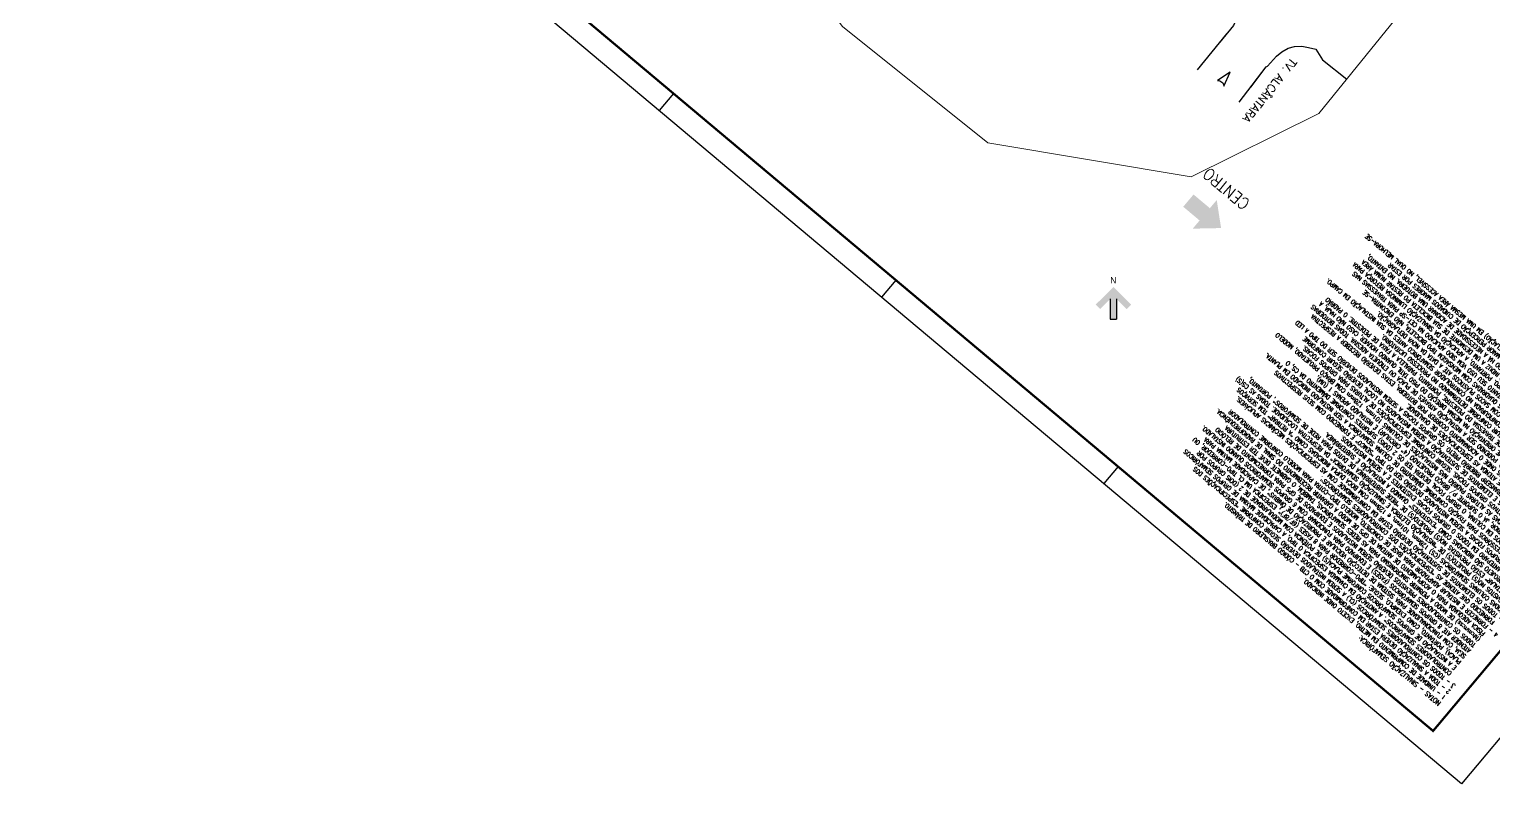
# Model space of a CAD drawing. Extents: x 207448 to 207705, y 7657586 to 7657835.
# Drawn here: x 207448.2 to 207612.9, y 7657585.6 to 7657670.5 of the extents above; entities that cross this region are included whole.
import ezdxf
from ezdxf.enums import TextEntityAlignment as Align

# ---------------------------------------------------------------- set-up
doc = ezdxf.new("R2010")
doc.units = 0
doc.linetypes.add('PHANTOM4', pattern=[15.875, 7.9375, -1.5875, 1.5875, -1.5875, 1.5875, -1.5875])
doc.layers.get('Defpoints').update_dxf_attribs({"color": 253, "lineweight": 0})
for name, color, linetype, lineweight, true_color in [('01_Xref Topografia 050 AS nov 17_17$0$Guia-Linha', 7, 'PHANTOM4', 25, 0x000000), ('01_Xref Topografia 050 AS nov 17_17$0$Guia_Rebaixada-Linha', 7, 'PHANTOM4', 25, 0x000000), ('PROJETO', 7, 'PHANTOM4', 25, 0x000000)]:
    doc.layers.add(name, color=color, linetype=linetype, lineweight=lineweight, true_color=true_color)
for name, color, linetype in [('A-FORMATO', 8, 'Continuous'), ('BAS_0250Logradouro', 1, 'Continuous'), ('BAS_0250MaodeDirecao', 13, 'Continuous'), ('F-norte', 1, 'Continuous'), ('FOLHA', 7, 'Continuous'), ('FRM-P02', 2, 'Continuous')]:
    doc.layers.add(name, color=color, linetype=linetype)
doc.styles.add('ARIAL', font='arial.ttf')
doc.styles.add('ROMANC', font='romanc__.ttf')
doc.styles.add('ROMANS', font='romans', dxfattribs={"height": 0.85})
doc.styles.add('STYLE3', font='arial.ttf')
doc.styles.add('TZ_PGT_R080', font='romans.shx', dxfattribs={"width": 0.8})
doc.styles.add('TZ_PGT_R090', font='romans.shx', dxfattribs={"width": 0.9})
doc.styles.add('TZ_ROMANS', font='romans.shx')

# ---------------------------------------------------------------- blocks, each defined once
blk = doc.blocks.new('NORTE')
at = {"layer": 'F-norte'}
blk.add_hatch(color=256, dxfattribs=at).paths.add_polyline_path([(30.6, 54.1), (48.8, 35.8), (56.8, 43.8), (25, 75.6), (-6.9, 43.8), (1.1, 35.8), (19.3, 54.1), (19.3, 17.6), (30.6, 17.6)])
for p, q in [((19.3, 54.1), (19.3, 17.6)), ((30.6, 54.1), (30.6, 17.6)), ((19.3, 17.6), (30.6, 17.6))]:
    blk.add_line(p, q, dxfattribs=at)
at = {"layer": 'F-norte', "style": 'ARIAL'}
blk.add_text('N', height=11.1, dxfattribs=at).set_placement((19.2, 82.2))
blk = doc.blocks.new('PP-XYZ.000-9A00-001_A')
at = {"layer": 'FOLHA', "color": 1}
for p, q in [((0, 0), (0, 594)), ((210, 584), (210, 594)), ((340.5, 584), (340.5, 594)), ((471, 584), (471, 594))]:
    blk.add_line(p, q, dxfattribs=at)
blk.add_lwpolyline([(0, 594), (841, 594)], dxfattribs=at)
at = {"layer": 'FOLHA', "color": 2, "const_width": 1}
blk.add_lwpolyline([(831, 584), (25, 584), (25, 10), (831, 10), (831, 584)], dxfattribs=at)
at = {"color": 2, "linetype": 'ByBlock', "lineweight": 0}
for tag, p, style in [('0000/00', (660.13, 145.89), 'ROMANC'), ('LOCAL', (692.24, 145.89), 'ROMANS'), ('DE-0000/00-000-000-000', (781.56, 136.5), 'ROMANC'), ('CREA', (790.19, 125.89), 'ROMANC')]:
    blk.add_attdef(tag, p, '', height=2, dxfattribs=dict(at, style=style))
at = {"color": 2, "linetype": 'ByBlock', "lineweight": 0, "style": 'ROMANS'}
blk.add_attdef('PROJETO', text='', height=3, dxfattribs=at).set_placement((718.82, 137.97), align=Align.MIDDLE_CENTER)
at = {"color": 2, "linetype": 'ByBlock', "lineweight": 0, "style": 'ROMANC'}
blk.add_attdef('RESPONSÁVEL_TÉCNICO', text='', height=2, dxfattribs=at).set_placement((738.09, 126.07), align=Align.TOP_CENTER)
at = {"color": 2, "style": 'ROMANS', "width": 0.9}
for tag, p in [('ASSUNTO1', (658.49, 53.87)), ('ASSUNTO2', (658.49, 50.37)), ('ASSUNTO3', (658.49, 46.87))]:
    blk.add_attdef(tag, text='', height=2, dxfattribs=at).set_placement(p, align=Align.TOP_LEFT)
at = {"color": 2, "style": 'STYLE3'}
blk.add_attdef('FOLHA', text='', height=4, dxfattribs=at).set_placement((815.01, 20.08), align=Align.MIDDLE_CENTER)
at = {"layer": 'A-FORMATO', "color": 2, "lineweight": -3, "style": 'ARIAL'}
for tag, p in [('NDOCUMENTO', (473.43, 36.15)), ('DESCRICAO3', (534.26, 36.15)), ('NDOCUMENTO', (473.43, 30.07)), ('NDOCUMENTO', (473.43, 23.99)), ('DESCRICAO2', (534.26, 30.07)), ('DESCRICAO1', (534.26, 23.99))]:
    blk.add_attdef(tag, p, '', height=2.43, rotation=360, dxfattribs=at)
at = {"layer": 'FRM-P02', "style": 'ROMANS'}
for tag, p in [('28', (661, 218.41)), ('29', (671, 218.41)), ('31', (762, 218.41)), ('32', (774, 218.41)), ('33', (786, 218.41)), ('34', (798, 218.41)), ('35', (810, 218.41)), ('19', (661, 212.71)), ('20', (671, 212.71)), ('22', (762, 212.71)), ('23', (774, 212.71)), ('24', (786, 212.71)), ('25', (798, 212.71)), ('26', (810, 212.71)), ('10', (661, 206.93)), ('11', (671, 207.01)), ('13', (762, 207.01)), ('14', (774, 207.01)), ('15', (786, 207.01)), ('16', (798, 207.01)), ('17', (810, 207.01)), ('1', (661, 201.23)), ('2', (671, 201.23)), ('4', (762.09, 201.23)), ('5', (774.15, 201.23)), ('6', (786.04, 201.23)), ('7', (798.19, 201.23)), ('8', (810.19, 201.23))]:
    blk.add_attdef(tag, text='', height=2, dxfattribs=at).set_placement(p, align=Align.MIDDLE_CENTER)
for tag, p in [('30', (677.61, 217.34)), ('21', (677.61, 211.64)), ('12', (677.61, 205.94)), ('3', (677.61, 200.24))]:
    blk.add_attdef(tag, p, '', height=2, dxfattribs=at)
at = {"layer": 'FRM-P02', "style": 'ROMANS', "width": 0.85, "flags": 1}
blk.add_attdef('00/00/00', text='', height=2, dxfattribs=at).set_placement((823.5, 218.41), align=Align.MIDDLE_CENTER)
at = {"layer": 'FRM-P02', "style": 'ROMANS', "width": 0.85}
for p in [(823.5, 212.71), (823.5, 207.01), (823.5, 201.23)]:
    blk.add_attdef('00/00/00', text='', height=2, dxfattribs=at).set_placement(p, align=Align.MIDDLE_CENTER)
at = {"layer": 'FRM-P02', "style": 'ROMANS', "width": 0.8}
for tag, height, p in [('DIRETOR', 1.4, (700.04, 33.97)), ('ESCALA', 2.63, (774.91, 37)), ('DATA', 2.63, (801.74, 36.54)), ('ENGENHEIRO', 1.4, (683.84, 22.86)), ('ARQUIVO', 1.4, (728.03, 14.96)), ('SETOR', 1.4, (751.65, 14.91)), ('DATA', 1.4, (775.01, 15))]:
    blk.add_attdef(tag, text='', height=height, dxfattribs=at).set_placement(p, align=Align.TOP_LEFT)
blk = doc.blocks.new('Indicacao_localE')
at = {"true_color": 0xa3a3a3}
blk.add_hatch(color=253, dxfattribs=at).paths.add_polyline_path([(0, 6.6), (-9.6, 15), (0, 23.4), (0, 18.6), (9.6, 18.6), (9.6, 11.4), (0, 11.4)])
at = {"layer": 'Defpoints', "color": 4}
for p in [(0, 0), (9.6, 0)]:
    blk.add_point(p, dxfattribs=at)
at = {"style": 'TZ_PGT_R090', "width": 0.9}
blk.add_attdef('LOCALIND', text='', height=5.25, dxfattribs=at).set_placement((0, 0), align=Align.MIDDLE)
blk = doc.blocks.new('Nota SEM')
at = {"insert": (0, 0), "char_height": 2, "attachment_point": 1, "style": 'TZ_PGT_R080'}
blk.add_mtext('{\\H1.1x;\\C30;NOTAS - SINALIZAÇÃO SEMAFÓRICA:\\P\\H0.90909x;\\C20;1 - UNIDADE DE COMPRIMENTO EM METRO, EXCETO ONDE INDICADO.\\P2 - TODA A SINALIZAÇÃO DEVERÁ ESTAR EM CONFORMIDADE COM O CTB - CÓDIGO BRASILEIRO DE TRÂNSITO.\\P3 - TODOS OS CONTROLADORES SEMAFÓRICOS (CL) A SEREM INSTALADOS DEVERÃO SEGUIR CONFORME "ESPECIFICAÇÕES DOS\\P    CONTROLADORES SEMAFÓRICOS". A ANOTAÇÃO EM CHAMADA ESPECIFICA O TIPO, A CAPACIDADE MÁXIMA DE GRUPOS SEMAFÓRICOS\\P    E A INSTALAÇÃO DE GRUPOS SEMAFÓRICOS CONFORME PLACA(S) DE POTÊNCIA COM MODULARIDADE DE 2 (DOIS GRUPOS POR\\P    PLACA), PORTANTO, COMO EXEMPLO, SEGUE: "TIPO-CORREDOR PARA 8 FASES (6F/8F)", ESPECIFICA UM CL TIPO-CORREDOR, OU \\P    SEJA, COM FUNCIONALIDADE PARA SISTEMA DE DETECÇÃO VEICULAR E PRIORIZAÇÃO DE ÔNIBUS", DE CAPACIDADE MÁXIMA PARA\\P    ATENDER ATÉ 8 GRUPOS SEMAFÓRICOS (FASES) E EQUIPADO PARA FUNCIONAR COM 6 GRUPOS SEMAFÓRICOS QUANDO INSTALADO.\\P    TODOS OS CONTROLADORES PREVISTOS DEVERÃO SEREM INSTALADOS E EQUIPADOS DE GPS PARA FORNECIMENTO DE RELÓGIO \\P    (hh:mm:ss) DE MODO A PERMITIR SINCRONISMO PARA AS REDES SEMAFÓRICAS, TAMBÉM, O GABINETE DEVE TER ESTRUTURA \\P    FÍSICA ADEQUADA PARA O ACOPLAMENTO DE ANTENA DE GPS DE MODO A GARANTIR RECEBIMENTO DO SINAL DE RADIOFREQUÊNCIA.\\P4 - FORNECER E INSTALAR ADAPTADOR PARA BASE DE CONCRETO, MODELO TIPO-COTRA PARA MODELO CONFORME CONTROLADOR \\P    FORNECIDO QUE ATENDE AS "ESPECIFICAÇÕES DOS CONTROLADORES SEMAFÓRICOS".\\P5 - TODOS OS ELEMENTOS DE SUSTENTAÇÃO DEVERÃO ESTAR EM CONFORMIDADE COM AS ESPECIFICAÇÔES MECÂNICAS APLICÁVEIS. \\P    TODAS COLUNAS SEMAFÓRICAS (CS) 128mm, 101mm, e 128mm COM BOCA DUPLA INDICADAS COMO "A RETIRAR" TEM SERVIÇOS\\P    PREVISTOS NO(S) PROJETO(S) DE "INSTALAÇÃO ELÉTRICA E SINALIZAÇÃO SEMAFÓRICA" DA RESPECTIVA LOCALIDADE. TODAS AS CS(S)\\P    "A INSTALAR" ESTÃO PREVISTAS NO(S) PROJETO(S) DE "REDE SUBTERRÂNEA DE DUTOS PARA REDE DE SEMÁFOROS", PORTANTO,\\P    NESTE PROJETO SÃO INDICADAS COMO "EXISTENTES" QUANDO A INSTALAÇÃO É SUBTERRÂNEA. \\P6 - INSTALAR ANTEPARO EM TODOS O GRUPOS FOCAIS EXISTENTES E A SEREM INSTALADOS.\\P7 - TODOS OS GRUPOS FOCAIS A SEREM INSTALADOS DEVERÃO SER DO TIPO "SEMCO" E FORNECIDO COM SEUS RESPECTIVOS \\P    SUPORTES E ACESSÓRIOS PARA FIXAÇÃO CONFORME DIÂMENTRO DE COLUNA SEMAFÓRICA A SER INSTALADO INDICADO EM PLANTA.\\P    QUANDO INSTALADOS EM COLUNA, O GRUPO FOCAL DEVERÁ TER OS 2 (DOIS) SUPORTES CONFORME DIÂMENTRO DA CS, O\\P    INFERIOR E O SUPERIOR, JÁ O SUPORTE P/ BRAÇO PROJETADO (4" CIRCULAR) É INSTALADO APENAS 1 (UM),\\P8 - DEVERÃO SER ATENDIDAS AS ALTURAS PADRÃO NAS INSTALAÇÕES DE COLUNAS 101mm, 128mm COM BRAÇO PROJETADO, MODELO\\P    CONVENCIONAL, E REPECTIVOS GRUPOS FOCAIS. SEGUIR CONFORME ESPECIFICAÇÕES DE ALTURAS PARA GRUPOS FOCAIS.\\P9 - TODOS OS GRUPOS FOCAIS E ELEMENTOS DE SUSTENTAÇÃO A SEREM INSTALADOS NO LOCAL DEVERÃO SEGUIR CONFORME\\P    ESPECIFICAÇÃO TÉCNICA DA TRANSERP RIBEIRÃO PRETO. OS GRUPOS FOCAIS A SEREM INSTALADOS DEVERÃO SER DO TIPO A LED\\P    COMO QUALIDADE LUMINOSA QUE ATENDA AS ESPECIFICAÇÕES DE QUALIDADE.\\P10- EM TODAS COLUNAS SEMAFÓRICAS ONDE O ACIONAMENTO OCORRER POR BOTOEIRA, ESTAS DEVERÃO RECEBER A RESPECTIVA\\P    INDICAÇÃO VERTICAL COMPLEMENTAR, PODENDO SER A INSTALAÇÃO ATRAVÉS DE PLACA OU ETIQUETA ADESIVA. TODAS BOTOEIRAS\\P    DEVERÃO SEREM INSTALADAS CONFORME ORIENTAÇÃO NA MESMA DIREÇÃO DO PISO TÁTIL QUANDO HOUVER, CASO NÃO HAJA, A\\P    DIREÇÃO DEVERÁ OBEDECER O SENTIDO DE TRAVESSIA DO PEDESTRE, PORTANTO, PARALELA A FAIXA DE PEDESTRE. O PADRÃO\\P    DE BOTOEIRA A SER UTILIZADO DEVERÁ SEGUIR CONFORME DETERMINADO NO PROCESSO LICITATÓRIO.\\P11- A PROGRAMAÇÃO SEMAFÓRICA DEVERÁ SER CONFIGURADA NO CONTROLADOR SEMAFÓRICO ANTES DA SUA INSTALAÇÃO EM CAMPO.\\P    MANTER OS NOVOS GRUPOS FOCAIS COBERTOS COM SACOS PLÁSTICOS ATÉ A DATA DA NOVA DEFLAGRAÇÃO.\\P12- O GRUPO FOCAL PARA CICLISTA, DE DUAS LENTES QUADRADAS COM MENSAGEM TIPO BICICLETA, NÃO ENCONTRA-SE \\P    REGULAMENTADO ATÉ O MOMENTO PELO CTB, NO ENTANTO SEU USO VEM SIDO APLICADO NA CET-SP PARA TRAVESSIAS NAS\\P    QUAIS OCORREM SIMULTANEAMENTE O ESTÁGIO DE TEMPO. PORTANTO, A APLICAÇÃO DA SINALIZAÇÃO LUMINOSA REFORÇA PARA\\P    O USUÁRIO "CICLISTA" A PERMIÇÃO DE PASSAGEM QUE O INDUZ A UM DESMONTE DE SUA BICICLETA PO RESTAR NUMA ÁREA\\P    COMPARTILHADA COM PEDESTRE, E PRINCIPALMENTE, QUANDO HÁ A NECESSIDADE DE ACIONAR UMA BOTOEIRA. NO ENTANTO,\\P    MESMO QUANDO NÃO HÁ BOTOEIRA, INDUZ O CICLISTA A UMA MAIOR PERCEPÇÃO DE CUIDADOS MAIORES POR ESTAR \\P    COMPARTILHANDO JUNTO A PEDESTRES (MAIS FRÁGEIS NESTE RELAÇÃO) EM UMA MESMA ÁREA ACESSÍVEL, NO QUAL MELHORA-SE\\P    A SEGURANÇA NO LOCAL, POR ESTE CONCEITO.}', dxfattribs=at)
blk = doc.blocks.new('050-6E22_Geral')
blk.add_blockref('Nota SEM', (30.4, 574))

msp = doc.modelspace()

# ---------------------------------------------------------------- linework, layer by layer
at = {"layer": '01_Xref Topografia 050 AS nov 17_17$0$Guia-Linha', "elevation": 0}
for points in [[(207556.29, 7657697.5), (207556.42, 7657697.39), (207561.87, 7657693.18), (207569.81, 7657686.84), (207581.15, 7657677.79), (207582.3, 7657676.95), (207583.1, 7657676.29), (207583.58, 7657675.64), (207583.83, 7657675.11), (207584.34, 7657673.65), (207584.36, 7657672.86), (207584.21, 7657672.06), (207583.68, 7657670.9), (207582.15, 7657669)], [(207592.93, 7657668.22), (207593.68, 7657667.02), (207596.42, 7657664.87)], [(207585.62, 7657663.94), (207587.36, 7657666.23), (207587.51, 7657666.31)]]:
    msp.add_lwpolyline(points, dxfattribs=at)
at = {"layer": '01_Xref Topografia 050 AS nov 17_17$0$Guia_Rebaixada-Linha', "elevation": 0}
msp.add_lwpolyline([(207587.51, 7657666.31), (207588.52, 7657667.44), (207589.11, 7657667.93), (207589.81, 7657668.33), (207590.55, 7657668.53), (207591.36, 7657668.56), (207592.12, 7657668.43), (207592.93, 7657668.22)], dxfattribs=at)
at = {"layer": 'BAS_0250MaodeDirecao', "elevation": 0}
msp.add_lwpolyline([(207582.6, 7657664.08), (207583.31, 7657665.66), (207581.88, 7657664.69, -0.424846)], format="xyb", close=True, dxfattribs=at)
at = {"layer": 'Defpoints', "elevation": 0}
msp.add_lwpolyline([(207616.17, 7657689.25), (207593.27, 7657660.98), (207578.9, 7657653.89), (207556.03, 7657657.7), (207539.69, 7657670.79), (207515.27, 7657703.01), (207521.36, 7657717.46), (207539.22, 7657739.25), (207542.13, 7657737.69), (207588.61, 7657730.94), (207602.73, 7657719.4), (207620.39, 7657700.08)], close=True, dxfattribs=at)
at = {"layer": 'PROJETO', "elevation": 0}
for points in [[(207579.64, 7657665.89), (207582.92, 7657669.95)], [(207584.3, 7657662.26), (207587.36, 7657666.24)]]:
    msp.add_lwpolyline(points, dxfattribs=at)

# ---------------------------------------------------------------- block references
for name, p, xscale, yscale, zscale, rotation in [('PP-XYZ.000-9A00-001_A', (207704.75, 7657699.4, 0), 0.250000000070606, 0.250000000070606, 0.250000000070606, 140.0043312425254), ('050-6E22_Geral', (207704.75, 7657699.4, 0), 0.250000000070606, 0.250000000070606, 0.250000000070606, 140.0043312425254), ('NORTE', (207568.61, 7657636.77, 0), 0.06250000001765148, 0.06250000001765148, 0.06250000001765148, 0.004331242525451336)]:
    msp.add_blockref(name, p, dxfattribs=dict(xscale=xscale, yscale=yscale, zscale=zscale, rotation=rotation))
at = {"color": 253, "true_color": 0xa3a3a3, "xscale": 0.250000000070606, "yscale": 0.250000000070606, "zscale": 0.250000000070606, "rotation": 140.0043312425254}
msp.add_blockref('Indicacao_localE', (207582.85, 7657652.53, 0), dxfattribs=at).add_auto_attribs({'LOCALIND': 'CENTRO'})

# ---------------------------------------------------------------- texts
at = {"layer": 'BAS_0250Logradouro', "linetype": 'Continuous', "style": 'TZ_ROMANS'}
msp.add_text('TV. ALCÂNTARA', height=0.9, rotation=231.1425, dxfattribs=at).set_placement((207590.15, 7657667.31, 0))

doc.saveas('drawing.dxf')
